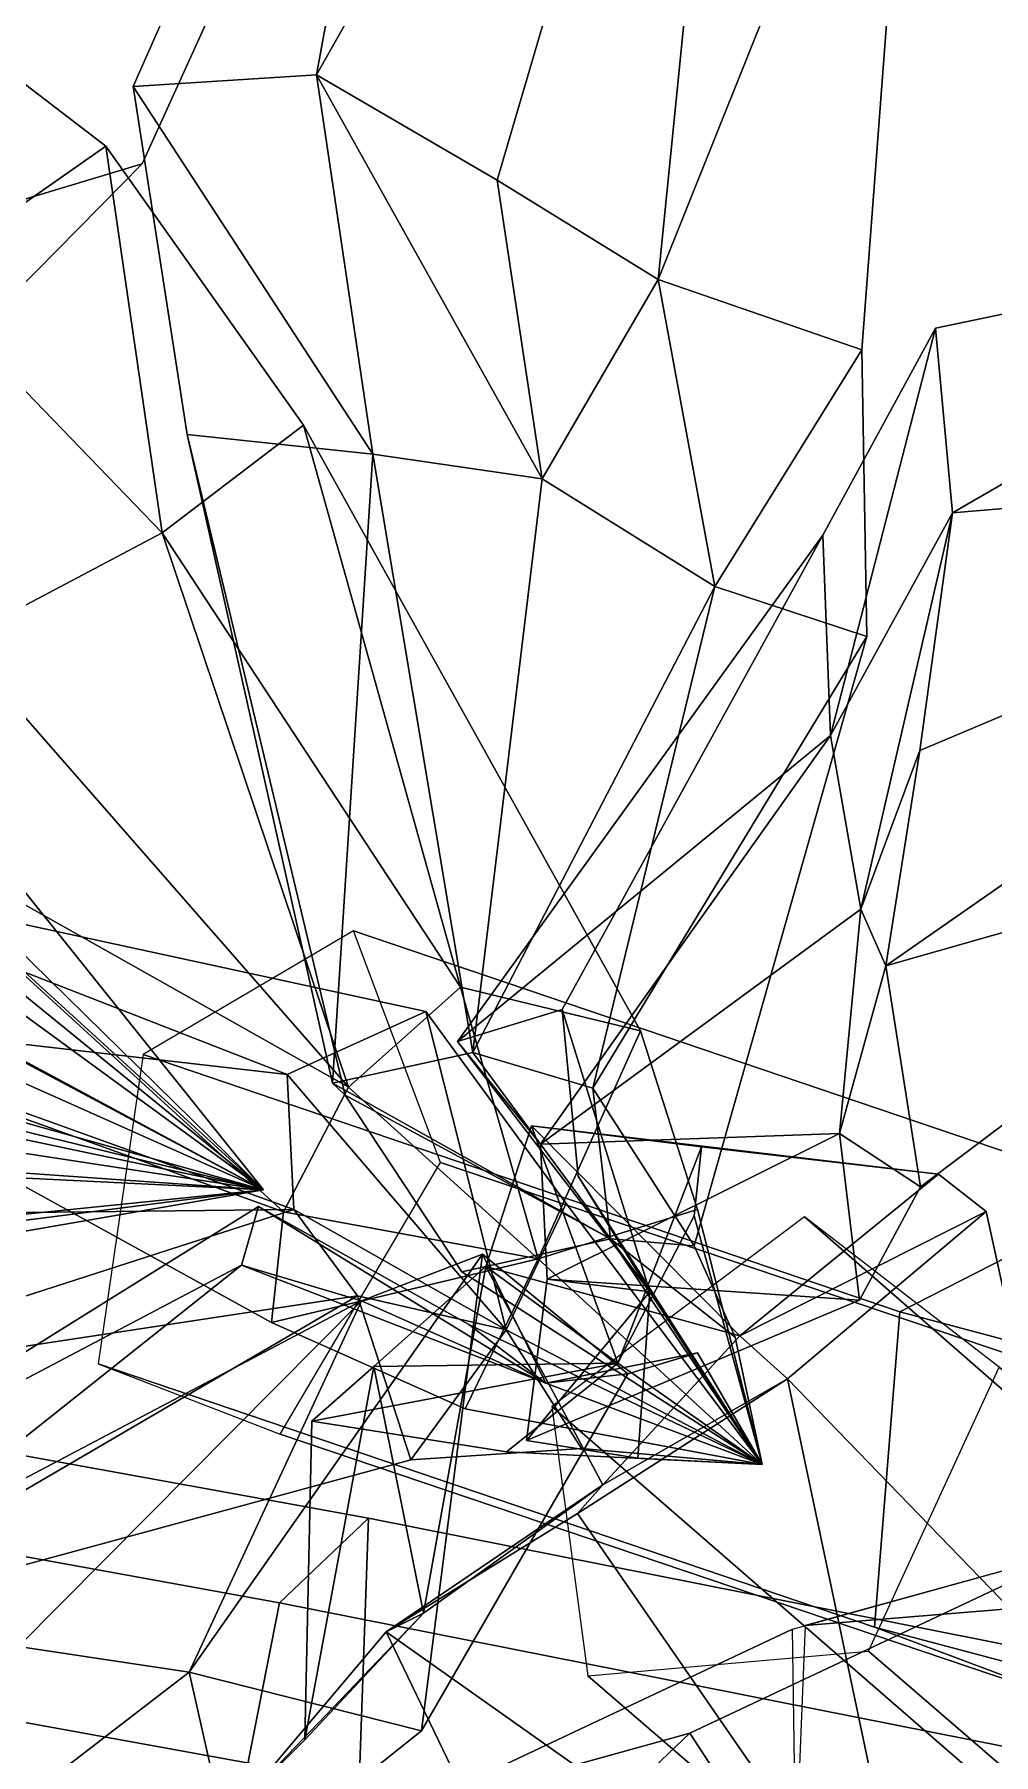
# Model space of a CAD drawing. Header units: metres. Extents: x -488 to 282, y -579 to 399.
# Drawn here: x -352.83 to -343.18, y -29.69 to -12.4 of the extents above; entities that cross this region are included whole.
import ezdxf

# ---------------------------------------------------------------- set-up
doc = ezdxf.new("R2010")
doc.units = ezdxf.units.M

msp = doc.modelspace()

# ---------------------------------------------------------------- linework, layer by layer
at = {"layer": 'coreopsi_1InfInt', "color": 3}
for points in [[(-349.4714, -27.3154, 281.7464), (-359.4668, -25.5029, 284.46), (-360.4388, -26.3371, 281.4362), (-350.3668, -28.1651, 278.7032)], [(-349.5641, -29.979, 283.5699), (-359.465, -28.185, 286.2586), (-359.4668, -25.5029, 284.46), (-349.4714, -27.3154, 281.7464)], [(-350.3668, -28.1651, 278.7032), (-360.4388, -26.3371, 281.4362), (-361.0144, -29.5148, 281.4387), (-350.9913, -31.3335, 278.7193)], [(-339.443, -29.3043, 279.3512), (-349.4714, -27.3154, 281.7464), (-350.3668, -28.1651, 278.7032), (-340.3384, -30.154, 276.308)], [(-339.5358, -31.9679, 281.1747), (-349.5641, -29.979, 283.5699), (-349.4714, -27.3154, 281.7464), (-339.443, -29.3043, 279.3512)], [(-337.8512, -27.2385, 307.1165), (-342.1891, -27.5962, 316.6879), (-345.0788, -28.396, 315.3482), (-340.7062, -28.03732, 305.704)], [(-350.4981, -32.4481, 281.7098), (-360.416, -30.6503, 284.402), (-359.465, -28.185, 286.2586), (-349.5641, -29.979, 283.5699)], [(-340.3384, -30.154, 276.308), (-350.3668, -28.1651, 278.7032), (-350.9913, -31.3335, 278.7193), (-340.9629, -33.3224, 276.3241)], [(-340.7062, -28.03732, 305.704), (-345.0788, -28.396, 315.3482), (-345.2117, -31.6176, 315.1676), (-340.8603, -31.2602, 305.5706)], [(-350.9913, -31.3335, 278.7193), (-361.0144, -29.5148, 281.4387), (-360.416, -30.6503, 284.402), (-350.4981, -32.4481, 281.7098)]]:
    msp.add_3dface(points, dxfattribs=at)
at = {"layer": 'coreopsi_1Pdcel', "color": 3}
for points in [[(-341.8126, -24.05815, 303.8693), (-349.6222, -21.4108, 310.1632), (-351.7378, -22.6553, 308.0645), (-344.1279, -25.242, 301.9545)], [(-340.6136, -26.486, 305.6291), (-348.7486, -23.74, 312.2224), (-349.6222, -21.4108, 310.1632), (-341.8126, -24.05815, 303.8693)], [(-344.1279, -25.242, 301.9545), (-351.7378, -22.6553, 308.0645), (-352.1913, -25.7653, 308.807), (-344.3816, -28.4125, 302.5131)], [(-342.2253, -29.2178, 304.7782), (-350.3603, -26.4719, 311.3716), (-348.7486, -23.74, 312.2224), (-340.6136, -26.486, 305.6291)], [(-334.755, -25.9266, 296.4996), (-341.8126, -24.05815, 303.8693), (-344.1279, -25.242, 301.9545), (-337.2479, -27.07137, 294.7956)], [(-340.1781, -28.5702, 346.834), (-345.0849, -24.2855, 354.5474), (-347.6282, -26.1936, 353.9821), (-342.5833, -30.5768, 346.0481)], [(-338.0822, -30.1792, 348.6905), (-343.1271, -25.796, 356.6245), (-345.0849, -24.2855, 354.5474), (-340.1781, -28.5702, 346.834)], [(-337.2479, -27.07137, 294.7956), (-344.1279, -25.242, 301.9545), (-344.3816, -28.4125, 302.5131), (-337.324, -30.281, 295.1433)], [(-344.3816, -28.4125, 302.5131), (-352.1913, -25.7653, 308.807), (-350.3603, -26.4719, 311.3716), (-342.2253, -29.2178, 304.7782)], [(-339.1723, -33.1953, 349.0694), (-344.4422, -28.6517, 357.3623), (-343.1271, -25.796, 356.6245), (-338.0822, -30.1792, 348.6905)], [(-342.5833, -30.5768, 346.0481), (-347.6282, -26.1936, 353.9821), (-347.266, -28.9011, 355.7046), (-341.9962, -33.4448, 347.4116)], [(-342.3175, -27.6305, 316.9853), (-346.2404, -29.477, 326.5489), (-349.13, -30.2769, 325.2092), (-345.2072, -28.4303, 315.6456)], [(-340.5556, -30.3293, 317.1869), (-344.4784, -32.1759, 326.7505), (-346.2404, -29.477, 326.5489), (-342.3175, -27.6305, 316.9853)], [(-345.2072, -28.4303, 315.6456), (-349.13, -30.2769, 325.2092), (-349.0844, -33.4508, 324.6151), (-345.1616, -31.6042, 315.0515)], [(-337.324, -30.281, 295.1433), (-344.3816, -28.4125, 302.5131), (-342.2253, -29.2178, 304.7782), (-334.8788, -31.1499, 297.0656)], [(-341.9962, -33.4448, 347.4116), (-347.266, -28.9011, 355.7046), (-344.4422, -28.6517, 357.3623), (-339.1723, -33.1953, 349.0694)], [(-346.2404, -29.477, 326.5489), (-349.7827, -32.8532, 336.2051), (-352.6723, -33.6531, 334.8654), (-349.13, -30.2769, 325.2092)], [(-344.4784, -32.1759, 326.7505), (-347.8618, -35.4408, 335.9974), (-349.7827, -32.8532, 336.2051), (-346.2404, -29.477, 326.5489)]]:
    msp.add_3dface(points, dxfattribs=at)
at = {"layer": 'coreopsi_1Petal1', "color": 3}
for points in [[(-360.4832, -16.3297, 347.4597), (-351.7471, -13.7018, 362.0184), (-347.7369, -4.8857, 365.222)], [(-360.4832, -16.3297, 347.4597), (-347.7369, -4.8857, 365.222), (-351.7471, -13.7018, 362.0184)], [(-359.3617, -10.7878, 346.5038), (-360.4832, -16.3297, 347.4597), (-347.7369, -4.8857, 365.222)], [(-359.3617, -10.7878, 346.5038), (-347.7369, -4.8857, 365.222), (-360.4832, -16.3297, 347.4597)], [(-345.5662, -4.9767, 364.9767), (-348.7303, -5.898, 363.2116), (-349.995, -12.8074, 363.4451)], [(-345.5662, -4.9767, 364.9767), (-349.995, -12.8074, 363.4451), (-348.7303, -5.898, 363.2116)], [(-345.5662, -4.9767, 364.9767), (-349.995, -12.8074, 363.4451), (-348.1759, -13.866, 364.9308)], [(-345.5662, -4.9767, 364.9767), (-348.1759, -13.866, 364.9308), (-349.995, -12.8074, 363.4451)], [(-348.1759, -13.866, 364.9308), (-346.558, -14.8648, 366.2758), (-345.5662, -4.9767, 364.9767)], [(-348.1759, -13.866, 364.9308), (-345.5662, -4.9767, 364.9767), (-346.558, -14.8648, 366.2758)], [(-346.558, -14.8648, 366.2758), (-343.9677, -8.3981, 366.6811), (-345.5662, -4.9767, 364.9767)], [(-346.558, -14.8648, 366.2758), (-345.5662, -4.9767, 364.9767), (-343.9677, -8.3981, 366.6811)], [(-349.995, -12.8074, 363.4451), (-348.7303, -5.898, 363.2116), (-351.8388, -12.9237, 361.4962)], [(-349.995, -12.8074, 363.4451), (-351.8388, -12.9237, 361.4962), (-348.7303, -5.898, 363.2116)], [(-344.5099, -15.571, 367.1309), (-343.9677, -8.3981, 366.6811), (-346.558, -14.8648, 366.2758)], [(-344.5099, -15.571, 367.1309), (-346.558, -14.8648, 366.2758), (-343.9677, -8.3981, 366.6811)], [(-352.1142, -13.5216, 361.9033), (-357.5165, -9.3801, 359.5349), (-354.0168, -14.8528, 362.0831)], [(-352.1142, -13.5216, 361.9033), (-354.0168, -14.8528, 362.0831), (-357.5165, -9.3801, 359.5349)], [(-349.995, -12.8074, 363.4451), (-351.8388, -12.9237, 361.4962), (-349.4286, -16.62, 361.9252)], [(-349.995, -12.8074, 363.4451), (-349.4286, -16.62, 361.9252), (-351.8388, -12.9237, 361.4962)], [(-349.4286, -16.62, 361.9252), (-351.8388, -12.9237, 361.4962), (-351.2961, -16.4215, 360.1436)], [(-349.4286, -16.62, 361.9252), (-351.2961, -16.4215, 360.1436), (-351.8388, -12.9237, 361.4962)], [(-349.995, -12.8074, 363.4451), (-349.4286, -16.62, 361.9252), (-347.7245, -16.8674, 363.0129)], [(-349.995, -12.8074, 363.4451), (-347.7245, -16.8674, 363.0129), (-349.4286, -16.62, 361.9252)], [(-348.1759, -13.866, 364.9308), (-349.995, -12.8074, 363.4451), (-347.7245, -16.8674, 363.0129)], [(-348.1759, -13.866, 364.9308), (-347.7245, -16.8674, 363.0129), (-349.995, -12.8074, 363.4451)], [(-351.5445, -17.4118, 360.78), (-352.1142, -13.5216, 361.9033), (-354.0168, -14.8528, 362.0831)], [(-351.5445, -17.4118, 360.78), (-354.0168, -14.8528, 362.0831), (-352.1142, -13.5216, 361.9033)], [(-350.1248, -16.328, 360.7573), (-352.1142, -13.5216, 361.9033), (-351.5445, -17.4118, 360.78)], [(-350.1248, -16.328, 360.7573), (-351.5445, -17.4118, 360.78), (-352.1142, -13.5216, 361.9033)], [(-359.8509, -21.9255, 348.542), (-351.7471, -13.7018, 362.0184), (-360.4832, -16.3297, 347.4597)], [(-359.8509, -21.9255, 348.542), (-360.4832, -16.3297, 347.4597), (-351.7471, -13.7018, 362.0184)], [(-347.7245, -16.8674, 363.0129), (-346.558, -14.8648, 366.2758), (-348.1759, -13.866, 364.9308)], [(-347.7245, -16.8674, 363.0129), (-348.1759, -13.866, 364.9308), (-346.558, -14.8648, 366.2758)], [(-343.5978, -17.2095, 369.096), (-338.4688, -14.2461, 372.8782), (-343.7681, -15.3528, 367.1634)], [(-343.5978, -17.2095, 369.096), (-343.7681, -15.3528, 367.1634), (-338.4688, -14.2461, 372.8782)], [(-336.9201, -16.6458, 375.2904), (-338.4688, -14.2461, 372.8782), (-343.5978, -17.2095, 369.096)], [(-336.9201, -16.6458, 375.2904), (-343.5978, -17.2095, 369.096), (-338.4688, -14.2461, 372.8782)], [(-353.5997, -18.4945, 360.4761), (-351.5445, -17.4118, 360.78), (-354.0168, -14.8528, 362.0831)], [(-353.5997, -18.4945, 360.4761), (-354.0168, -14.8528, 362.0831), (-351.5445, -17.4118, 360.78)], [(-347.7245, -16.8674, 363.0129), (-345.9872, -17.9505, 364.1517), (-346.558, -14.8648, 366.2758)], [(-347.7245, -16.8674, 363.0129), (-346.558, -14.8648, 366.2758), (-345.9872, -17.9505, 364.1517)], [(-345.9872, -17.9505, 364.1517), (-344.5099, -15.571, 367.1309), (-346.558, -14.8648, 366.2758)], [(-345.9872, -17.9505, 364.1517), (-346.558, -14.8648, 366.2758), (-344.5099, -15.571, 367.1309)], [(-344.8253, -19.4474, 365.8323), (-343.7681, -15.3528, 367.1634), (-344.9019, -17.4342, 364.2069)], [(-344.8253, -19.4474, 365.8323), (-344.9019, -17.4342, 364.2069), (-343.7681, -15.3528, 367.1634)], [(-343.5978, -17.2095, 369.096), (-343.7681, -15.3528, 367.1634), (-344.8253, -19.4474, 365.8323)], [(-343.5978, -17.2095, 369.096), (-344.8253, -19.4474, 365.8323), (-343.7681, -15.3528, 367.1634)], [(-344.4606, -18.4529, 364.9313), (-344.5099, -15.571, 367.1309), (-345.9872, -17.9505, 364.1517)], [(-344.4606, -18.4529, 364.9313), (-345.9872, -17.9505, 364.1517), (-344.5099, -15.571, 367.1309)], [(-348.5468, -21.9776, 361.1824), (-350.1248, -16.328, 360.7573), (-351.5445, -17.4118, 360.78)], [(-348.5468, -21.9776, 361.1824), (-351.5445, -17.4118, 360.78), (-350.1248, -16.328, 360.7573)], [(-349.8332, -22.9441, 361.179), (-351.2961, -16.4215, 360.1436), (-349.7063, -23.06417, 359.1342)], [(-349.8332, -22.9441, 361.179), (-349.7063, -23.06417, 359.1342), (-351.2961, -16.4215, 360.1436)], [(-349.4286, -16.62, 361.9252), (-351.2961, -16.4215, 360.1436), (-349.8332, -22.9441, 361.179)], [(-349.4286, -16.62, 361.9252), (-349.8332, -22.9441, 361.179), (-351.2961, -16.4215, 360.1436)], [(-346.7347, -22.4166, 360.7811), (-350.1248, -16.328, 360.7573), (-348.5468, -21.9776, 361.1824)], [(-346.7347, -22.4166, 360.7811), (-348.5468, -21.9776, 361.1824), (-350.1248, -16.328, 360.7573)], [(-348.4215, -22.6354, 361.5605), (-349.4286, -16.62, 361.9252), (-349.8332, -22.9441, 361.179)], [(-348.4215, -22.6354, 361.5605), (-349.8332, -22.9441, 361.179), (-349.4286, -16.62, 361.9252)], [(-347.7245, -16.8674, 363.0129), (-349.4286, -16.62, 361.9252), (-348.4215, -22.6354, 361.5605)], [(-347.7245, -16.8674, 363.0129), (-348.4215, -22.6354, 361.5605), (-349.4286, -16.62, 361.9252)], [(-344.2681, -21.7639, 370.7894), (-338.9487, -20.2501, 375.0443), (-336.9201, -16.6458, 375.2904)], [(-344.2681, -21.7639, 370.7894), (-336.9201, -16.6458, 375.2904), (-338.9487, -20.2501, 375.0443)], [(-343.9276, -19.5998, 369.9987), (-344.2681, -21.7639, 370.7894), (-336.9201, -16.6458, 375.2904)], [(-343.9276, -19.5998, 369.9987), (-336.9201, -16.6458, 375.2904), (-344.2681, -21.7639, 370.7894)], [(-336.9201, -16.6458, 375.2904), (-343.5978, -17.2095, 369.096), (-343.9276, -19.5998, 369.9987)], [(-336.9201, -16.6458, 375.2904), (-343.9276, -19.5998, 369.9987), (-343.5978, -17.2095, 369.096)], [(-348.4215, -22.6354, 361.5605), (-345.9872, -17.9505, 364.1517), (-347.7245, -16.8674, 363.0129)], [(-348.4215, -22.6354, 361.5605), (-347.7245, -16.8674, 363.0129), (-345.9872, -17.9505, 364.1517)], [(-343.5978, -17.2095, 369.096), (-344.8253, -19.4474, 365.8323), (-344.5196, -21.193, 366.836)], [(-343.5978, -17.2095, 369.096), (-344.5196, -21.193, 366.836), (-344.8253, -19.4474, 365.8323)], [(-343.9276, -19.5998, 369.9987), (-343.5978, -17.2095, 369.096), (-344.5196, -21.193, 366.836)], [(-343.9276, -19.5998, 369.9987), (-344.5196, -21.193, 366.836), (-343.5978, -17.2095, 369.096)], [(-349.671, -22.9814, 361.0211), (-351.5445, -17.4118, 360.78), (-353.5997, -18.4945, 360.4761)], [(-349.671, -22.9814, 361.0211), (-353.5997, -18.4945, 360.4761), (-351.5445, -17.4118, 360.78)], [(-348.5468, -21.9776, 361.1824), (-351.5445, -17.4118, 360.78), (-349.671, -22.9814, 361.0211)], [(-348.5468, -21.9776, 361.1824), (-349.671, -22.9814, 361.0211), (-351.5445, -17.4118, 360.78)], [(-348.5766, -22.5241, 361.6879), (-344.9019, -17.4342, 364.2069), (-347.5232, -22.202, 359.9563)], [(-348.5766, -22.5241, 361.6879), (-347.5232, -22.202, 359.9563), (-344.9019, -17.4342, 364.2069)], [(-344.8253, -19.4474, 365.8323), (-344.9019, -17.4342, 364.2069), (-348.5766, -22.5241, 361.6879)], [(-344.8253, -19.4474, 365.8323), (-348.5766, -22.5241, 361.6879), (-344.9019, -17.4342, 364.2069)], [(-356.2959, -20.9259, 318.0344), (-357.3383, -17.807, 315.4662), (-350.5269, -24.01439, 310.1344)], [(-356.2959, -20.9259, 318.0344), (-350.5269, -24.01439, 310.1344), (-357.3383, -17.807, 315.4662)], [(-347.2153, -22.9939, 362.4054), (-345.9872, -17.9505, 364.1517), (-348.4215, -22.6354, 361.5605)], [(-347.2153, -22.9939, 362.4054), (-348.4215, -22.6354, 361.5605), (-345.9872, -17.9505, 364.1517)], [(-347.2153, -22.9939, 362.4054), (-344.4606, -18.4529, 364.9313), (-345.9872, -17.9505, 364.1517)], [(-347.2153, -22.9939, 362.4054), (-345.9872, -17.9505, 364.1517), (-344.4606, -18.4529, 364.9313)], [(-350.5269, -24.01439, 310.1344), (-357.4029, -18.4207, 313.7029), (-359.3565, -21.8556, 314.8892)], [(-350.5269, -24.01439, 310.1344), (-359.3565, -21.8556, 314.8892), (-357.4029, -18.4207, 313.7029)], [(-353.5997, -18.4945, 360.4761), (-354.9681, -20.00092, 360.3975), (-349.671, -22.9814, 361.0211)], [(-353.5997, -18.4945, 360.4761), (-349.671, -22.9814, 361.0211), (-354.9681, -20.00092, 360.3975)], [(-346.1972, -24.5762, 362.0933), (-344.4606, -18.4529, 364.9313), (-347.2153, -22.9939, 362.4054)], [(-346.1972, -24.5762, 362.0933), (-347.2153, -22.9939, 362.4054), (-344.4606, -18.4529, 364.9313)], [(-350.5269, -24.01439, 310.1344), (-354.8838, -18.5786, 316.6744), (-358.4775, -19.7804, 315.0427)], [(-350.5269, -24.01439, 310.1344), (-358.4775, -19.7804, 315.0427), (-354.8838, -18.5786, 316.6744)], [(-356.938, -19.3384, 316.6354), (-359.726, -19.9124, 313.5847), (-350.5269, -24.01439, 310.1344)], [(-356.938, -19.3384, 316.6354), (-350.5269, -24.01439, 310.1344), (-359.726, -19.9124, 313.5847)], [(-357.1749, -23.00105, 317.8808), (-355.3708, -19.2671, 318.3414), (-350.5269, -24.01439, 310.1344)], [(-357.1749, -23.00105, 317.8808), (-350.5269, -24.01439, 310.1344), (-355.3708, -19.2671, 318.3414)], [(-350.5269, -24.01439, 310.1344), (-354.4066, -21.9272, 318.6134), (-356.938, -19.3384, 316.6354)], [(-350.5269, -24.01439, 310.1344), (-356.938, -19.3384, 316.6354), (-354.4066, -21.9272, 318.6134)], [(-347.74, -23.5553, 362.3736), (-344.8253, -19.4474, 365.8323), (-348.5766, -22.5241, 361.6879)], [(-347.74, -23.5553, 362.3736), (-348.5766, -22.5241, 361.6879), (-344.8253, -19.4474, 365.8323)], [(-344.5196, -21.193, 366.836), (-344.8253, -19.4474, 365.8323), (-347.74, -23.5553, 362.3736)], [(-344.5196, -21.193, 366.836), (-347.74, -23.5553, 362.3736), (-344.8253, -19.4474, 365.8323)], [(-344.5196, -21.193, 366.836), (-344.2681, -21.7639, 370.7894), (-343.9276, -19.5998, 369.9987)], [(-344.5196, -21.193, 366.836), (-343.9276, -19.5998, 369.9987), (-344.2681, -21.7639, 370.7894)], [(-358.4775, -19.7804, 315.0427), (-360.2149, -23.5384, 314.5243), (-350.5269, -24.01439, 310.1344)], [(-358.4775, -19.7804, 315.0427), (-350.5269, -24.01439, 310.1344), (-360.2149, -23.5384, 314.5243)], [(-354.9681, -20.00092, 360.3975), (-356.4948, -22.01655, 359.8433), (-350.3248, -24.2345, 361.5068)], [(-354.9681, -20.00092, 360.3975), (-350.3248, -24.2345, 361.5068), (-356.4948, -22.01655, 359.8433)], [(-349.671, -22.9814, 361.0211), (-354.9681, -20.00092, 360.3975), (-350.3248, -24.2345, 361.5068)], [(-349.671, -22.9814, 361.0211), (-350.3248, -24.2345, 361.5068), (-354.9681, -20.00092, 360.3975)], [(-343.9198, -23.9846, 371.399), (-338.9487, -20.2501, 375.0443), (-344.2681, -21.7639, 370.7894)], [(-343.9198, -23.9846, 371.399), (-344.2681, -21.7639, 370.7894), (-338.9487, -20.2501, 375.0443)], [(-350.2879, -22.8546, 360.6154), (-355.7013, -20.7481, 359.6952), (-355.7287, -22.2333, 360.6873)], [(-350.2879, -22.8546, 360.6154), (-355.7287, -22.2333, 360.6873), (-355.7013, -20.7481, 359.6952)], [(-348.8936, -22.2221, 359.4782), (-355.7013, -20.7481, 359.6952), (-350.2879, -22.8546, 360.6154)], [(-348.8936, -22.2221, 359.4782), (-350.2879, -22.8546, 360.6154), (-355.7013, -20.7481, 359.6952)], [(-350.5269, -24.01439, 310.1344), (-356.3913, -25.02871, 317.6098), (-356.2959, -20.9259, 318.0344)], [(-350.5269, -24.01439, 310.1344), (-356.2959, -20.9259, 318.0344), (-356.3913, -25.02871, 317.6098)], [(-347.74, -23.5553, 362.3736), (-344.7347, -23.4495, 367.4279), (-344.5196, -21.193, 366.836)], [(-347.74, -23.5553, 362.3736), (-344.5196, -21.193, 366.836), (-344.7347, -23.4495, 367.4279)], [(-344.5196, -21.193, 366.836), (-344.7347, -23.4495, 367.4279), (-344.2681, -21.7639, 370.7894)], [(-344.5196, -21.193, 366.836), (-344.2681, -21.7639, 370.7894), (-344.7347, -23.4495, 367.4279)], [(-350.5269, -24.01439, 310.1344), (-359.3876, -21.5221, 312.6993), (-358.7144, -23.443, 316.2881)], [(-350.5269, -24.01439, 310.1344), (-358.7144, -23.443, 316.2881), (-359.3876, -21.5221, 312.6993)], [(-344.7347, -23.4495, 367.4279), (-343.9198, -23.9846, 371.399), (-344.2681, -21.7639, 370.7894)], [(-344.7347, -23.4495, 367.4279), (-344.2681, -21.7639, 370.7894), (-343.9198, -23.9846, 371.399)], [(-359.3565, -21.8556, 314.8892), (-358.2473, -24.9984, 317.3995), (-350.5269, -24.01439, 310.1344)], [(-359.3565, -21.8556, 314.8892), (-350.5269, -24.01439, 310.1344), (-358.2473, -24.9984, 317.3995)], [(-350.3248, -24.2345, 361.5068), (-356.4948, -22.01655, 359.8433), (-350.447, -25.3469, 359.7865)], [(-350.3248, -24.2345, 361.5068), (-350.447, -25.3469, 359.7865), (-356.4948, -22.01655, 359.8433)], [(-347.7646, -24.7074, 358.4776), (-348.5468, -21.9776, 361.1824), (-349.671, -22.9814, 361.0211)], [(-347.7646, -24.7074, 358.4776), (-349.671, -22.9814, 361.0211), (-348.5468, -21.9776, 361.1824)], [(-347.7646, -24.7074, 358.4776), (-346.7347, -22.4166, 360.7811), (-348.5468, -21.9776, 361.1824)], [(-347.7646, -24.7074, 358.4776), (-348.5468, -21.9776, 361.1824), (-346.7347, -22.4166, 360.7811)], [(-350.2229, -24.2119, 361.287), (-355.7287, -22.2333, 360.6873), (-356.1951, -24.2804, 361.7266)], [(-350.2229, -24.2119, 361.287), (-356.1951, -24.2804, 361.7266), (-355.7287, -22.2333, 360.6873)], [(-350.2879, -22.8546, 360.6154), (-355.7287, -22.2333, 360.6873), (-350.2229, -24.2119, 361.287)], [(-350.2879, -22.8546, 360.6154), (-350.2229, -24.2119, 361.287), (-355.7287, -22.2333, 360.6873)], [(-348.0856, -25.4231, 358.6323), (-348.8936, -22.2221, 359.4782), (-350.2879, -22.8546, 360.6154)], [(-348.0856, -25.4231, 358.6323), (-350.2879, -22.8546, 360.6154), (-348.8936, -22.2221, 359.4782)], [(-347.4835, -24.1528, 357.7202), (-348.8936, -22.2221, 359.4782), (-348.0856, -25.4231, 358.6323)], [(-347.4835, -24.1528, 357.7202), (-348.0856, -25.4231, 358.6323), (-348.8936, -22.2221, 359.4782)], [(-348.5766, -22.5241, 361.6879), (-347.5232, -22.202, 359.9563), (-346.6416, -25.04126, 359.2642)], [(-348.5766, -22.5241, 361.6879), (-346.6416, -25.04126, 359.2642), (-347.5232, -22.202, 359.9563)], [(-346.6416, -25.04126, 359.2642), (-347.5232, -22.202, 359.9563), (-347.3637, -23.8762, 358.2677)], [(-346.6416, -25.04126, 359.2642), (-347.3637, -23.8762, 358.2677), (-347.5232, -22.202, 359.9563)], [(-346.1633, -24.2141, 358.49), (-346.7347, -22.4166, 360.7811), (-347.7646, -24.7074, 358.4776)], [(-346.1633, -24.2141, 358.49), (-347.7646, -24.7074, 358.4776), (-346.7347, -22.4166, 360.7811)], [(-348.4215, -22.6354, 361.5605), (-349.8332, -22.9441, 361.179), (-347.038, -24.5062, 358.7914)], [(-348.4215, -22.6354, 361.5605), (-347.038, -24.5062, 358.7914), (-349.8332, -22.9441, 361.179)], [(-347.74, -23.5553, 362.3736), (-348.5766, -22.5241, 361.6879), (-346.6416, -25.04126, 359.2642)], [(-347.74, -23.5553, 362.3736), (-346.6416, -25.04126, 359.2642), (-348.5766, -22.5241, 361.6879)], [(-347.038, -24.5062, 358.7914), (-347.2153, -22.9939, 362.4054), (-348.4215, -22.6354, 361.5605)], [(-347.038, -24.5062, 358.7914), (-348.4215, -22.6354, 361.5605), (-347.2153, -22.9939, 362.4054)], [(-358.7144, -23.443, 316.2881), (-355.8596, -22.8931, 319.2809), (-350.5269, -24.01439, 310.1344)], [(-358.7144, -23.443, 316.2881), (-350.5269, -24.01439, 310.1344), (-355.8596, -22.8931, 319.2809)], [(-349.671, -22.9814, 361.0211), (-350.3248, -24.2345, 361.5068), (-347.7646, -24.7074, 358.4776)], [(-349.671, -22.9814, 361.0211), (-347.7646, -24.7074, 358.4776), (-350.3248, -24.2345, 361.5068)], [(-348.0856, -25.4231, 358.6323), (-350.2879, -22.8546, 360.6154), (-350.2229, -24.2119, 361.287)], [(-348.0856, -25.4231, 358.6323), (-350.2229, -24.2119, 361.287), (-350.2879, -22.8546, 360.6154)], [(-349.8332, -22.9441, 361.179), (-349.7063, -23.06417, 359.1342), (-347.038, -24.5062, 358.7914)], [(-349.8332, -22.9441, 361.179), (-347.038, -24.5062, 358.7914), (-349.7063, -23.06417, 359.1342)], [(-347.038, -24.5062, 358.7914), (-346.1972, -24.5762, 362.0933), (-347.2153, -22.9939, 362.4054)], [(-347.038, -24.5062, 358.7914), (-347.2153, -22.9939, 362.4054), (-346.1972, -24.5762, 362.0933)], [(-350.5269, -24.01439, 310.1344), (-358.9105, -24.8708, 314.6383), (-357.1749, -23.00105, 317.8808)], [(-350.5269, -24.01439, 310.1344), (-357.1749, -23.00105, 317.8808), (-358.9105, -24.8708, 314.6383)], [(-347.038, -24.5062, 358.7914), (-349.7063, -23.06417, 359.1342), (-348.5313, -24.8394, 358.0629)], [(-347.038, -24.5062, 358.7914), (-348.5313, -24.8394, 358.0629), (-349.7063, -23.06417, 359.1342)], [(-348.2919, -24.7858, 362.6395), (-347.8331, -23.3702, 362.5011), (-346.9626, -25.7568, 359.4189)], [(-348.2919, -24.7858, 362.6395), (-346.9626, -25.7568, 359.4189), (-347.8331, -23.3702, 362.5011)], [(-348.2919, -24.7858, 362.6395), (-345.7353, -25.4819, 368.1451), (-347.8331, -23.3702, 362.5011)], [(-348.2919, -24.7858, 362.6395), (-347.8331, -23.3702, 362.5011), (-345.7353, -25.4819, 368.1451)], [(-347.8331, -23.3702, 362.5011), (-346.1211, -23.5829, 361.3895), (-346.9626, -25.7568, 359.4189)], [(-347.8331, -23.3702, 362.5011), (-346.9626, -25.7568, 359.4189), (-346.1211, -23.5829, 361.3895)], [(-347.8331, -23.3702, 362.5011), (-343.7399, -23.8569, 367.8644), (-346.1211, -23.5829, 361.3895)], [(-347.8331, -23.3702, 362.5011), (-346.1211, -23.5829, 361.3895), (-343.7399, -23.8569, 367.8644)], [(-345.7353, -25.4819, 368.1451), (-343.7399, -23.8569, 367.8644), (-347.8331, -23.3702, 362.5011)], [(-345.7353, -25.4819, 368.1451), (-347.8331, -23.3702, 362.5011), (-343.7399, -23.8569, 367.8644)], [(-347.675, -24.9126, 363.0452), (-344.7347, -23.4495, 367.4279), (-347.74, -23.5553, 362.3736)], [(-347.675, -24.9126, 363.0452), (-347.74, -23.5553, 362.3736), (-344.7347, -23.4495, 367.4279)], [(-347.675, -24.9126, 363.0452), (-344.5335, -25.1254, 368.0125), (-344.7347, -23.4495, 367.4279)], [(-347.675, -24.9126, 363.0452), (-344.7347, -23.4495, 367.4279), (-344.5335, -25.1254, 368.0125)], [(-344.5335, -25.1254, 368.0125), (-343.9198, -23.9846, 371.399), (-344.7347, -23.4495, 367.4279)], [(-344.5335, -25.1254, 368.0125), (-344.7347, -23.4495, 367.4279), (-343.9198, -23.9846, 371.399)], [(-346.6416, -25.04126, 359.2642), (-347.675, -24.9126, 363.0452), (-347.74, -23.5553, 362.3736)], [(-346.6416, -25.04126, 359.2642), (-347.74, -23.5553, 362.3736), (-347.675, -24.9126, 363.0452)], [(-346.9626, -25.7568, 359.4189), (-346.1211, -23.5829, 361.3895), (-346.1959, -24.2773, 359.1109)], [(-346.9626, -25.7568, 359.4189), (-346.1959, -24.2773, 359.1109), (-346.1211, -23.5829, 361.3895)], [(-345.7353, -25.4819, 368.1451), (-343.2593, -24.2332, 371.6043), (-343.7399, -23.8569, 367.8644)], [(-345.7353, -25.4819, 368.1451), (-343.7399, -23.8569, 367.8644), (-343.2593, -24.2332, 371.6043)], [(-346.6416, -25.04126, 359.2642), (-347.3637, -23.8762, 358.2677), (-345.5114, -26.776, 355.6488)], [(-346.6416, -25.04126, 359.2642), (-345.5114, -26.776, 355.6488), (-347.3637, -23.8762, 358.2677)], [(-350.5771, -24.1816, 359.45), (-355.7741, -27.4205, 362.7765), (-350.7476, -24.7733, 361.2552)], [(-350.5771, -24.1816, 359.45), (-350.7476, -24.7733, 361.2552), (-355.7741, -27.4205, 362.7765)], [(-347.6892, -25.9581, 359.1051), (-350.5771, -24.1816, 359.45), (-350.7476, -24.7733, 361.2552)], [(-347.6892, -25.9581, 359.1051), (-350.7476, -24.7733, 361.2552), (-350.5771, -24.1816, 359.45)], [(-348.4629, -25.37, 357.74), (-350.5771, -24.1816, 359.45), (-347.6892, -25.9581, 359.1051)], [(-348.4629, -25.37, 357.74), (-347.6892, -25.9581, 359.1051), (-350.5771, -24.1816, 359.45)], [(-345.5114, -26.776, 355.6488), (-347.4835, -24.1528, 357.7202), (-348.0856, -25.4231, 358.6323)], [(-345.5114, -26.776, 355.6488), (-348.0856, -25.4231, 358.6323), (-347.4835, -24.1528, 357.7202)], [(-356.1951, -24.2804, 361.7266), (-355.8781, -26.0354, 362.7103), (-350.2229, -24.2119, 361.287)], [(-356.1951, -24.2804, 361.7266), (-350.2229, -24.2119, 361.287), (-355.8781, -26.0354, 362.7103)], [(-350.2229, -24.2119, 361.287), (-355.8781, -26.0354, 362.7103), (-349.5812, -25.08056, 362.3201)], [(-350.2229, -24.2119, 361.287), (-349.5812, -25.08056, 362.3201), (-355.8781, -26.0354, 362.7103)], [(-350.3248, -24.2345, 361.5068), (-350.447, -25.3469, 359.7865), (-347.7646, -24.7074, 358.4776)], [(-350.3248, -24.2345, 361.5068), (-347.7646, -24.7074, 358.4776), (-350.447, -25.3469, 359.7865)], [(-350.2229, -24.2119, 361.287), (-349.5812, -25.08056, 362.3201), (-348.0856, -25.4231, 358.6323)], [(-350.2229, -24.2119, 361.287), (-348.0856, -25.4231, 358.6323), (-349.5812, -25.08056, 362.3201)], [(-345.5114, -26.776, 355.6488), (-346.1633, -24.2141, 358.49), (-347.7646, -24.7074, 358.4776)], [(-345.5114, -26.776, 355.6488), (-347.7646, -24.7074, 358.4776), (-346.1633, -24.2141, 358.49)], [(-346.9626, -25.7568, 359.4189), (-346.1959, -24.2773, 359.1109), (-345.5114, -26.776, 355.6488)], [(-346.9626, -25.7568, 359.4189), (-345.5114, -26.776, 355.6488), (-346.1959, -24.2773, 359.1109)], [(-345.256, -25.9134, 372.2379), (-343.2593, -24.2332, 371.6043), (-345.7353, -25.4819, 368.1451)], [(-345.256, -25.9134, 372.2379), (-345.7353, -25.4819, 368.1451), (-343.2593, -24.2332, 371.6043)], [(-345.256, -25.9134, 372.2379), (-342.1996, -29.07285, 377.7215), (-343.2593, -24.2332, 371.6043)], [(-345.256, -25.9134, 372.2379), (-343.2593, -24.2332, 371.6043), (-342.1996, -29.07285, 377.7215)], [(-347.038, -24.5062, 358.7914), (-348.5313, -24.8394, 358.0629), (-345.5114, -26.776, 355.6488)], [(-347.038, -24.5062, 358.7914), (-345.5114, -26.776, 355.6488), (-348.5313, -24.8394, 358.0629)], [(-345.5114, -26.776, 355.6488), (-345.7845, -25.4943, 359.3016), (-347.038, -24.5062, 358.7914)], [(-345.5114, -26.776, 355.6488), (-347.038, -24.5062, 358.7914), (-345.7845, -25.4943, 359.3016)], [(-345.7845, -25.4943, 359.3016), (-346.1972, -24.5762, 362.0933), (-347.038, -24.5062, 358.7914)], [(-345.7845, -25.4943, 359.3016), (-347.038, -24.5062, 358.7914), (-346.1972, -24.5762, 362.0933)], [(-349.5413, -25.1318, 362.1), (-351.2748, -28.8628, 366.6174), (-348.3247, -24.6605, 362.8289)], [(-349.5413, -25.1318, 362.1), (-348.3247, -24.6605, 362.8289), (-351.2748, -28.8628, 366.6174)], [(-351.2748, -28.8628, 366.6174), (-348.9387, -29.452, 367.5641), (-348.3247, -24.6605, 362.8289)], [(-351.2748, -28.8628, 366.6174), (-348.3247, -24.6605, 362.8289), (-348.9387, -29.452, 367.5641)], [(-347.7646, -24.7074, 358.4776), (-350.447, -25.3469, 359.7865), (-348.4976, -26.2151, 358.7256)], [(-347.7646, -24.7074, 358.4776), (-348.4976, -26.2151, 358.7256), (-350.447, -25.3469, 359.7865)], [(-349.5413, -25.1318, 362.1), (-348.3247, -24.6605, 362.8289), (-347.6892, -25.9581, 359.1051)], [(-349.5413, -25.1318, 362.1), (-347.6892, -25.9581, 359.1051), (-348.3247, -24.6605, 362.8289)], [(-348.3247, -24.6605, 362.8289), (-348.9387, -29.452, 367.5641), (-346.8618, -25.8656, 362.0418)], [(-348.3247, -24.6605, 362.8289), (-346.8618, -25.8656, 362.0418), (-348.9387, -29.452, 367.5641)], [(-347.7646, -24.7074, 358.4776), (-348.4976, -26.2151, 358.7256), (-345.5114, -26.776, 355.6488)], [(-347.7646, -24.7074, 358.4776), (-345.5114, -26.776, 355.6488), (-348.4976, -26.2151, 358.7256)], [(-348.3247, -24.6605, 362.8289), (-346.8618, -25.8656, 362.0418), (-347.6892, -25.9581, 359.1051)], [(-348.3247, -24.6605, 362.8289), (-347.6892, -25.9581, 359.1051), (-346.8618, -25.8656, 362.0418)], [(-350.7476, -24.7733, 361.2552), (-355.7741, -27.4205, 362.7765), (-354.4762, -27.7323, 363.9635)], [(-350.7476, -24.7733, 361.2552), (-354.4762, -27.7323, 363.9635), (-355.7741, -27.4205, 362.7765)], [(-350.7476, -24.7733, 361.2552), (-354.4762, -27.7323, 363.9635), (-349.5413, -25.1318, 362.1)], [(-350.7476, -24.7733, 361.2552), (-349.5413, -25.1318, 362.1), (-354.4762, -27.7323, 363.9635)], [(-347.6892, -25.9581, 359.1051), (-350.7476, -24.7733, 361.2552), (-349.5413, -25.1318, 362.1)], [(-347.6892, -25.9581, 359.1051), (-349.5413, -25.1318, 362.1), (-350.7476, -24.7733, 361.2552)], [(-346.9626, -25.7568, 359.4189), (-349.416, -25.7896, 362.4782), (-348.2919, -24.7858, 362.6395)], [(-346.9626, -25.7568, 359.4189), (-348.2919, -24.7858, 362.6395), (-349.416, -25.7896, 362.4782)], [(-349.416, -25.7896, 362.4782), (-348.9189, -28.271, 367.3351), (-348.2919, -24.7858, 362.6395)], [(-349.416, -25.7896, 362.4782), (-348.2919, -24.7858, 362.6395), (-348.9189, -28.271, 367.3351)], [(-348.2919, -24.7858, 362.6395), (-348.9189, -28.271, 367.3351), (-347.1149, -26.979, 368.0865)], [(-348.2919, -24.7858, 362.6395), (-347.1149, -26.979, 368.0865), (-348.9189, -28.271, 367.3351)], [(-347.1149, -26.979, 368.0865), (-345.7353, -25.4819, 368.1451), (-348.2919, -24.7858, 362.6395)], [(-347.1149, -26.979, 368.0865), (-348.2919, -24.7858, 362.6395), (-345.7353, -25.4819, 368.1451)], [(-346.6416, -25.04126, 359.2642), (-347.8808, -26.5358, 362.0652), (-347.675, -24.9126, 363.0452)], [(-346.6416, -25.04126, 359.2642), (-347.675, -24.9126, 363.0452), (-347.8808, -26.5358, 362.0652)], [(-347.8808, -26.5358, 362.0652), (-344.5335, -25.1254, 368.0125), (-347.675, -24.9126, 363.0452)], [(-347.8808, -26.5358, 362.0652), (-347.675, -24.9126, 363.0452), (-344.5335, -25.1254, 368.0125)], [(-346.7639, -26.7115, 359.3214), (-347.8808, -26.5358, 362.0652), (-346.6416, -25.04126, 359.2642)], [(-346.7639, -26.7115, 359.3214), (-346.6416, -25.04126, 359.2642), (-347.8808, -26.5358, 362.0652)], [(-345.5114, -26.776, 355.6488), (-346.7639, -26.7115, 359.3214), (-346.6416, -25.04126, 359.2642)], [(-345.5114, -26.776, 355.6488), (-346.6416, -25.04126, 359.2642), (-346.7639, -26.7115, 359.3214)], [(-355.8781, -26.0354, 362.7103), (-355.3329, -28.4392, 363.5008), (-349.5812, -25.08056, 362.3201)], [(-355.8781, -26.0354, 362.7103), (-349.5812, -25.08056, 362.3201), (-355.3329, -28.4392, 363.5008)], [(-349.5812, -25.08056, 362.3201), (-355.3329, -28.4392, 363.5008), (-349.045, -26.7278, 361.2197)], [(-349.5812, -25.08056, 362.3201), (-349.045, -26.7278, 361.2197), (-355.3329, -28.4392, 363.5008)], [(-349.5413, -25.1318, 362.1), (-354.4762, -27.7323, 363.9635), (-352.9901, -28.606, 365.5497)], [(-349.5413, -25.1318, 362.1), (-352.9901, -28.606, 365.5497), (-354.4762, -27.7323, 363.9635)], [(-352.9901, -28.606, 365.5497), (-351.2748, -28.8628, 366.6174), (-349.5413, -25.1318, 362.1)], [(-352.9901, -28.606, 365.5497), (-349.5413, -25.1318, 362.1), (-351.2748, -28.8628, 366.6174)], [(-349.5812, -25.08056, 362.3201), (-349.045, -26.7278, 361.2197), (-348.0856, -25.4231, 358.6323)], [(-349.5812, -25.08056, 362.3201), (-348.0856, -25.4231, 358.6323), (-349.045, -26.7278, 361.2197)], [(-345.5114, -26.776, 355.6488), (-348.4629, -25.37, 357.74), (-347.6892, -25.9581, 359.1051)], [(-345.5114, -26.776, 355.6488), (-347.6892, -25.9581, 359.1051), (-348.4629, -25.37, 357.74)], [(-348.0856, -25.4231, 358.6323), (-349.045, -26.7278, 361.2197), (-347.3298, -26.6162, 359.5688)], [(-348.0856, -25.4231, 358.6323), (-347.3298, -26.6162, 359.5688), (-349.045, -26.7278, 361.2197)], [(-348.0856, -25.4231, 358.6323), (-347.3298, -26.6162, 359.5688), (-345.5114, -26.776, 355.6488)], [(-348.0856, -25.4231, 358.6323), (-345.5114, -26.776, 355.6488), (-347.3298, -26.6162, 359.5688)], [(-345.256, -25.9134, 372.2379), (-345.7353, -25.4819, 368.1451), (-347.1149, -26.979, 368.0865)], [(-345.256, -25.9134, 372.2379), (-347.1149, -26.979, 368.0865), (-345.7353, -25.4819, 368.1451)], [(-348.084, -26.6502, 358.5517), (-350.0396, -26.3413, 360.7623), (-346.9626, -25.7568, 359.4189)], [(-348.084, -26.6502, 358.5517), (-346.9626, -25.7568, 359.4189), (-350.0396, -26.3413, 360.7623)], [(-346.9626, -25.7568, 359.4189), (-350.0396, -26.3413, 360.7623), (-349.416, -25.7896, 362.4782)], [(-346.9626, -25.7568, 359.4189), (-349.416, -25.7896, 362.4782), (-350.0396, -26.3413, 360.7623)], [(-345.5114, -26.776, 355.6488), (-348.084, -26.6502, 358.5517), (-346.9626, -25.7568, 359.4189)], [(-345.5114, -26.776, 355.6488), (-346.9626, -25.7568, 359.4189), (-348.084, -26.6502, 358.5517)], [(-347.6892, -25.9581, 359.1051), (-346.1622, -25.653, 359.7736), (-345.5114, -26.776, 355.6488)], [(-347.6892, -25.9581, 359.1051), (-345.5114, -26.776, 355.6488), (-346.1622, -25.653, 359.7736)], [(-347.6892, -25.9581, 359.1051), (-346.8618, -25.8656, 362.0418), (-346.1622, -25.653, 359.7736)], [(-347.6892, -25.9581, 359.1051), (-346.1622, -25.653, 359.7736), (-346.8618, -25.8656, 362.0418)], [(-350.0396, -26.3413, 360.7623), (-350.1099, -29.5455, 366.9504), (-349.416, -25.7896, 362.4782)], [(-350.0396, -26.3413, 360.7623), (-349.416, -25.7896, 362.4782), (-350.1099, -29.5455, 366.9504)], [(-349.416, -25.7896, 362.4782), (-350.1099, -29.5455, 366.9504), (-348.9189, -28.271, 367.3351)], [(-349.416, -25.7896, 362.4782), (-348.9189, -28.271, 367.3351), (-350.1099, -29.5455, 366.9504)], [(-347.3679, -27.2693, 371.6561), (-345.256, -25.9134, 372.2379), (-347.1149, -26.979, 368.0865)], [(-347.3679, -27.2693, 371.6561), (-347.1149, -26.979, 368.0865), (-345.256, -25.9134, 372.2379)], [(-343.9216, -32.2545, 378.6636), (-345.256, -25.9134, 372.2379), (-347.3679, -27.2693, 371.6561)], [(-343.9216, -32.2545, 378.6636), (-347.3679, -27.2693, 371.6561), (-345.256, -25.9134, 372.2379)], [(-343.9216, -32.2545, 378.6636), (-342.1996, -29.07285, 377.7215), (-345.256, -25.9134, 372.2379)], [(-343.9216, -32.2545, 378.6636), (-345.256, -25.9134, 372.2379), (-342.1996, -29.07285, 377.7215)], [(-347.1149, -26.979, 368.0865), (-348.9189, -28.271, 367.3351), (-349.2924, -28.458, 371.1013)], [(-347.1149, -26.979, 368.0865), (-349.2924, -28.458, 371.1013), (-348.9189, -28.271, 367.3351)], [(-347.1149, -26.979, 368.0865), (-349.2924, -28.458, 371.1013), (-347.3679, -27.2693, 371.6561)], [(-347.1149, -26.979, 368.0865), (-347.3679, -27.2693, 371.6561), (-349.2924, -28.458, 371.1013)], [(-347.3679, -27.2693, 371.6561), (-349.2924, -28.458, 371.1013), (-343.9216, -32.2545, 378.6636)], [(-347.3679, -27.2693, 371.6561), (-343.9216, -32.2545, 378.6636), (-349.2924, -28.458, 371.1013)], [(-350.1099, -29.5455, 366.9504), (-350.7375, -30.1705, 370.4663), (-348.9189, -28.271, 367.3351)], [(-350.1099, -29.5455, 366.9504), (-348.9189, -28.271, 367.3351), (-350.7375, -30.1705, 370.4663)], [(-348.9189, -28.271, 367.3351), (-350.7375, -30.1705, 370.4663), (-349.2924, -28.458, 371.1013)], [(-348.9189, -28.271, 367.3351), (-349.2924, -28.458, 371.1013), (-350.7375, -30.1705, 370.4663)], [(-350.7375, -30.1705, 370.4663), (-347.2396, -32.7246, 376.2271), (-349.2924, -28.458, 371.1013)], [(-350.7375, -30.1705, 370.4663), (-349.2924, -28.458, 371.1013), (-347.2396, -32.7246, 376.2271)], [(-349.2924, -28.458, 371.1013), (-347.2396, -32.7246, 376.2271), (-343.9216, -32.2545, 378.6636)], [(-349.2924, -28.458, 371.1013), (-343.9216, -32.2545, 378.6636), (-347.2396, -32.7246, 376.2271)], [(-353.3591, -30.4659, 369.8194), (-351.2748, -28.8628, 366.6174), (-352.9901, -28.606, 365.5497)], [(-353.3591, -30.4659, 369.8194), (-352.9901, -28.606, 365.5497), (-351.2748, -28.8628, 366.6174)], [(-353.3591, -30.4659, 369.8194), (-350.8067, -30.9403, 370.5059), (-351.2748, -28.8628, 366.6174)], [(-353.3591, -30.4659, 369.8194), (-351.2748, -28.8628, 366.6174), (-350.8067, -30.9403, 370.5059)], [(-351.2748, -28.8628, 366.6174), (-350.8067, -30.9403, 370.5059), (-348.9387, -29.452, 367.5641)], [(-351.2748, -28.8628, 366.6174), (-348.9387, -29.452, 367.5641), (-350.8067, -30.9403, 370.5059)]]:
    msp.add_3dface(points, dxfattribs=at)

doc.saveas('drawing.dxf')
